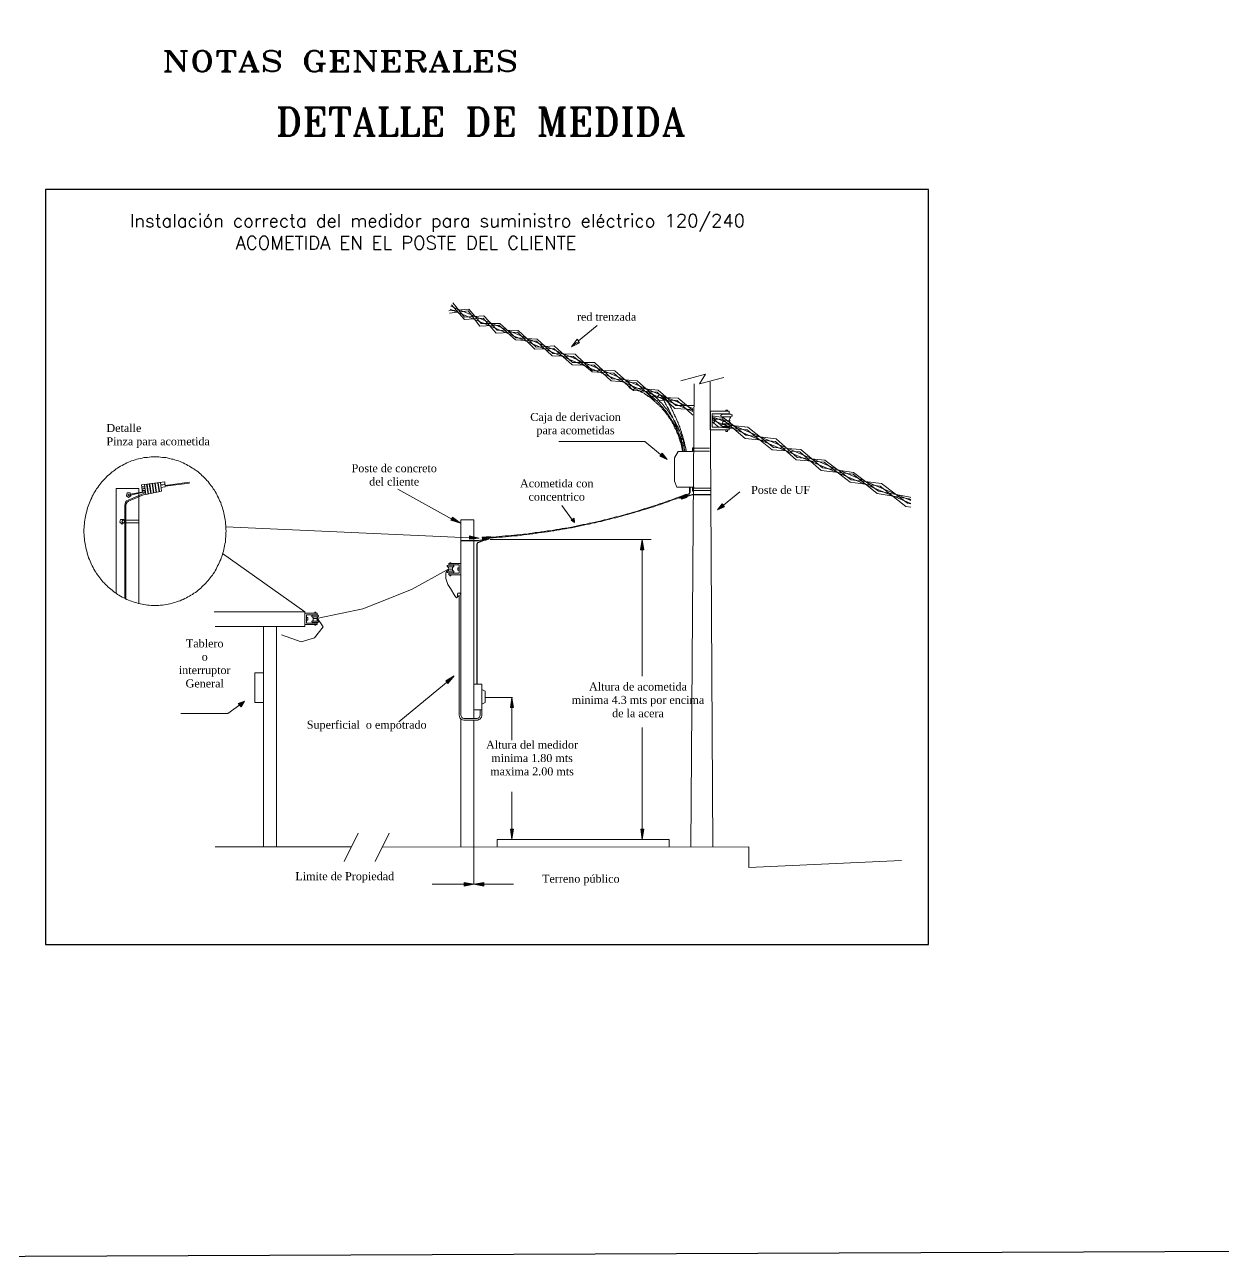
# Model space of a CAD drawing. Extents: x 604418 to 606014, y 1310869 to 1312555.
# Drawn here: x 605475.5 to 605565.5, y 1310911 to 1311003.9 of the extents above; entities that cross this region are included whole.
import ezdxf

# ---------------------------------------------------------------- set-up
doc = ezdxf.new("R2010")
doc.units = 0
doc.header["$MEASUREMENT"] = 0
doc.layers.get('0').update_dxf_attribs({"color": 10})
doc.styles.add('5mm', font='simplex', dxfattribs={"height": 5})
doc.styles.add('TTT', font='romant.shx', dxfattribs={"height": 0.3})

msp = doc.modelspace()

# ---------------------------------------------------------------- hatches: boundary and pattern name
at = {"lineweight": 13}
for points in [[(605523.734, 1310971.191), (605523.196, 1310971.439), (605523.361, 1310971.667)], [(605527.524, 1310967.421), (605528.042, 1310967.649), (605527.876, 1310967.877)], [(605507.62, 1310966.862), (605507.496, 1310966.634), (605508.221, 1310966.406)], [(605516.526, 1310966.634), (605516.754, 1310966.779), (605516.796, 1310966.469)], [(605508.904, 1310965.454), (605508.883, 1310965.205), (605509.629, 1310965.288)], [(605521.746, 1310964.418), (605521.994, 1310964.418), (605521.87, 1310965.184)], [(605507.123, 1310954.559), (605507.268, 1310954.373), (605507.744, 1310954.953)], [(605491.506, 1310952.861), (605491.734, 1310952.612), (605491.982, 1310953.047)], [(605511.97, 1310952.571), (605512.197, 1310952.571), (605512.073, 1310953.316)], [(605511.97, 1310943.416), (605512.197, 1310943.416), (605512.073, 1310942.67)], [(605521.766, 1310943.416), (605521.994, 1310943.416), (605521.87, 1310942.65)], [(605508.49, 1310939.419), (605508.49, 1310939.149), (605509.236, 1310939.294)], [(605509.961, 1310939.419), (605509.961, 1310939.149), (605509.215, 1310939.294)]]:
    msp.add_hatch(color=7, dxfattribs=at).paths.add_polyline_path(points)

# ---------------------------------------------------------------- linework, layer by layer
at = {"ltscale": 0.25}
msp.add_lwpolyline([(606013.759, 1310913.533), (605408.211, 1310911.04), (605408.211, 1311284.99), (606013.759, 1311287.483)], close=True, dxfattribs=at)
at = {"color": 7}
msp.add_lwpolyline([(605477.049, 1310934.758), (605543.39, 1310934.758), (605543.39, 1310991.491), (605477.049, 1310991.491)], close=True, dxfattribs=at)
at = {"color": 7, "lineweight": 13}
for points in [[(605508.842, 1310982.5), (605507.351, 1310982.375)], [(605525.681, 1310974.795), (605507.454, 1310982.5)], [(605525.681, 1310975.023), (605507.496, 1310982.707)], [(605508.511, 1310981.713), (605507.537, 1310982.81)], [(605508.531, 1310981.899), (605507.641, 1310982.976)], [(605509.774, 1310981.423), (605508.842, 1310982.5)], [(605508.801, 1310982.355), (605507.392, 1310982.189)], [(605509.919, 1310981.816), (605508.511, 1310981.713)], [(605509.981, 1310981.982), (605508.531, 1310981.899)], [(605509.671, 1310981.216), (605508.801, 1310982.355)], [(605510.893, 1310980.698), (605509.919, 1310981.816)], [(605510.975, 1310980.905), (605509.981, 1310981.982)], [(605511.1, 1310981.298), (605509.671, 1310981.216)], [(605511.162, 1310981.423), (605509.774, 1310981.423)], [(605512.508, 1310980.76), (605510.893, 1310980.698)], [(605512.55, 1310980.884), (605510.975, 1310980.905)], [(605512.342, 1310980.18), (605511.1, 1310981.298)], [(605512.384, 1310980.325), (605511.162, 1310981.423)], [(605513.813, 1310979.496), (605512.508, 1310980.76)], [(605513.896, 1310979.641), (605512.55, 1310980.884)], [(605518.494, 1310981.257), (605517.085, 1310980.118)], [(605513.917, 1310980.097), (605512.342, 1310980.18)], [(605513.979, 1310980.242), (605512.384, 1310980.325)], [(605515.263, 1310979.724), (605513.896, 1310979.641)], [(605515.097, 1310978.979), (605513.917, 1310980.097)], [(605515.159, 1310979.165), (605513.979, 1310980.242)], [(605516.63, 1310978.482), (605515.263, 1310979.724)], [(605516.547, 1310979.662), (605517.148, 1310979.973), (605516.982, 1310980.242), (605516.547, 1310979.662)], [(605516.899, 1310979.952), (605516.547, 1310979.662), (605517.148, 1310979.973), (605516.899, 1310979.952)], [(605515.242, 1310979.538), (605513.813, 1310979.496)], [(605516.713, 1310978.937), (605515.097, 1310978.979)], [(605516.837, 1310979.103), (605515.159, 1310979.165)], [(605516.609, 1310978.316), (605515.242, 1310979.538)], [(605518.1, 1310977.777), (605516.713, 1310978.937)], [(605518.121, 1310977.881), (605516.837, 1310979.103)], [(605518.266, 1310978.274), (605516.609, 1310978.316)], [(605518.287, 1310978.482), (605516.63, 1310978.482)], [(605519.819, 1310977.86), (605518.121, 1310977.881)], [(605519.55, 1310977.115), (605518.266, 1310978.274)], [(605519.612, 1310977.26), (605518.287, 1310978.482)], [(605521.269, 1310976.576), (605519.819, 1310977.86)], [(605519.737, 1310977.674), (605518.1, 1310977.777)], [(605521.414, 1310976.949), (605519.55, 1310977.115)], [(605521.497, 1310977.115), (605519.612, 1310977.26)], [(605521.207, 1310976.39), (605519.737, 1310977.674)], [(605522.802, 1310975.665), (605521.414, 1310976.949)], [(605522.864, 1310975.872), (605521.497, 1310977.115)], [(605524.77, 1310977.094), (605526.634, 1310977.612)], [(605526.634, 1310977.612), (605526.178, 1310976.887)], [(605526.178, 1310976.887), (605528.001, 1310977.363)], [(605526.965, 1310977.032), (605527.172, 1310942.09)], [(605521.083, 1310976.721), (605521.021, 1310976.721), (605520.938, 1310976.721), (605520.938, 1310976.68), (605520.917, 1310976.68), (605520.896, 1310976.659), (605520.896, 1310976.617)], [(605520.896, 1310976.617), (605521.207, 1310976.39)], [(605521.083, 1310976.721), (605521.373, 1310976.472)], [(605521.373, 1310976.472), (605521.352, 1310976.493), (605521.29, 1310976.493), (605521.269, 1310976.472), (605521.228, 1310976.472), (605521.228, 1310976.452), (605521.207, 1310976.452), (605521.207, 1310976.39)], [(605522.988, 1310976.265), (605521.207, 1310976.39)], [(605523.071, 1310976.41), (605521.269, 1310976.576)], [(605522.388, 1310975.934), (605522.326, 1310975.934), (605522.263, 1310975.996), (605522.201, 1310976.017), (605522.181, 1310976.058), (605522.16, 1310976.079), (605522.119, 1310976.079), (605522.056, 1310976.12), (605522.015, 1310976.182), (605521.953, 1310976.203), (605521.932, 1310976.203), (605521.87, 1310976.224), (605521.808, 1310976.286), (605521.746, 1310976.286), (605521.725, 1310976.327), (605521.684, 1310976.348), (605521.642, 1310976.348), (605521.601, 1310976.39), (605521.559, 1310976.41), (605521.518, 1310976.41), (605521.497, 1310976.452), (605521.435, 1310976.472), (605521.414, 1310976.472), (605521.352, 1310976.493)], [(605522.553, 1310976.203), (605522.491, 1310976.203), (605522.491, 1310976.224), (605522.471, 1310976.224), (605522.471, 1310976.203), (605522.408, 1310976.203), (605522.388, 1310976.182), (605522.346, 1310976.182), (605522.346, 1310976.141)], [(605522.346, 1310976.141), (605522.636, 1310975.872)], [(605522.553, 1310976.203), (605522.843, 1310975.934)], [(605525.184, 1310971.792), (605525.142, 1310971.916), (605525.142, 1310972.019), (605525.122, 1310972.081), (605525.08, 1310972.164), (605525.06, 1310972.247), (605525.018, 1310972.351), (605524.997, 1310972.434), (605524.977, 1310972.516), (605524.977, 1310972.62), (605524.935, 1310972.703), (605524.873, 1310972.765), (605524.853, 1310972.869), (605524.832, 1310972.951), (605524.811, 1310973.014), (605524.77, 1310973.096), (605524.749, 1310973.159), (605524.728, 1310973.241), (605524.687, 1310973.304), (605524.666, 1310973.386), (605524.625, 1310973.448), (605524.583, 1310973.531), (605524.563, 1310973.593), (605524.521, 1310973.676), (605524.48, 1310973.738), (605524.438, 1310973.821), (605524.418, 1310973.883), (605524.376, 1310973.966), (605524.335, 1310974.028), (605524.314, 1310974.091), (605524.252, 1310974.153), (605524.231, 1310974.236), (605524.169, 1310974.318), (605524.107, 1310974.401), (605524.086, 1310974.463), (605524.024, 1310974.546), (605523.962, 1310974.608), (605523.92, 1310974.671), (605523.879, 1310974.753), (605523.838, 1310974.815), (605523.775, 1310974.878), (605523.734, 1310974.94), (605523.693, 1310975.002), (605523.63, 1310975.043), (605523.589, 1310975.105), (605523.527, 1310975.168), (605523.486, 1310975.23), (605523.444, 1310975.292), (605523.403, 1310975.333), (605523.361, 1310975.395), (605523.299, 1310975.458), (605523.258, 1310975.499), (605523.175, 1310975.561), (605523.133, 1310975.623), (605523.092, 1310975.685), (605523.03, 1310975.748), (605522.968, 1310975.81), (605522.926, 1310975.851), (605522.864, 1310975.913), (605522.802, 1310975.975), (605522.761, 1310976.017)], [(605524.314, 1310975.023), (605522.988, 1310976.265)], [(605523.237, 1310976.058), (605523.154, 1310976.058), (605523.092, 1310975.996), (605523.071, 1310975.996), (605523.071, 1310975.955), (605523.051, 1310975.934)], [(605524.397, 1310975.25), (605523.071, 1310976.41)], [(605523.237, 1310976.058), (605523.589, 1310975.872)], [(605525.536, 1310942.09), (605525.785, 1310976.887)], [(605524.915, 1310971.792), (605524.873, 1310971.895), (605524.873, 1310971.999), (605524.853, 1310972.061), (605524.853, 1310972.123), (605524.832, 1310972.185), (605524.811, 1310972.247), (605524.79, 1310972.309), (605524.79, 1310972.371), (605524.77, 1310972.413), (605524.749, 1310972.475), (605524.728, 1310972.537), (605524.708, 1310972.62), (605524.687, 1310972.703), (605524.645, 1310972.765), (605524.645, 1310972.827), (605524.625, 1310972.889), (605524.604, 1310972.951), (605524.604, 1310973.014), (605524.563, 1310973.034), (605524.542, 1310973.096), (605524.542, 1310973.138), (605524.5, 1310973.159), (605524.5, 1310973.221), (605524.48, 1310973.241), (605524.459, 1310973.304), (605524.459, 1310973.345), (605524.438, 1310973.407), (605524.397, 1310973.428), (605524.397, 1310973.448), (605524.376, 1310973.511), (605524.335, 1310973.552), (605524.335, 1310973.593), (605524.314, 1310973.635), (605524.273, 1310973.676), (605524.273, 1310973.718), (605524.252, 1310973.759), (605524.231, 1310973.801), (605524.19, 1310973.863), (605524.19, 1310973.883), (605524.169, 1310973.904), (605524.128, 1310973.966), (605524.086, 1310974.028), (605524.086, 1310974.091), (605524.065, 1310974.132), (605524.003, 1310974.173), (605523.983, 1310974.215), (605523.962, 1310974.256), (605523.9, 1310974.318), (605523.879, 1310974.36), (605523.879, 1310974.401), (605523.817, 1310974.463), (605523.796, 1310974.526), (605523.755, 1310974.546), (605523.693, 1310974.629), (605523.61, 1310974.733), (605523.548, 1310974.815), (605523.465, 1310974.898), (605523.423, 1310974.96), (605523.382, 1310975.002), (605523.361, 1310975.023), (605523.341, 1310975.085), (605523.299, 1310975.105), (605523.278, 1310975.147), (605523.237, 1310975.188), (605523.175, 1310975.209), (605523.154, 1310975.25), (605523.133, 1310975.271), (605523.092, 1310975.313), (605523.051, 1310975.354), (605522.988, 1310975.395), (605522.947, 1310975.437), (605522.885, 1310975.499), (605522.843, 1310975.54), (605522.781, 1310975.582), (605522.761, 1310975.603), (605522.719, 1310975.644), (605522.678, 1310975.685), (605522.636, 1310975.706), (605522.595, 1310975.748), (605522.553, 1310975.789), (605522.533, 1310975.81), (605522.512, 1310975.83), (605522.471, 1310975.851), (605522.429, 1310975.872), (605522.388, 1310975.934)], [(605522.843, 1310975.934), (605522.781, 1310975.934), (605522.781, 1310975.955), (605522.698, 1310975.955), (605522.698, 1310975.934), (605522.678, 1310975.934), (605522.636, 1310975.913), (605522.636, 1310975.872)], [(605522.719, 1310975.83), (605522.698, 1310975.872), (605522.636, 1310975.913)], [(605525.08, 1310971.792), (605525.08, 1310971.833), (605525.06, 1310971.895), (605525.06, 1310971.957), (605525.018, 1310971.978), (605525.018, 1310972.061), (605524.997, 1310972.144), (605524.977, 1310972.247), (605524.935, 1310972.309), (605524.915, 1310972.351), (605524.915, 1310972.413), (605524.873, 1310972.475), (605524.873, 1310972.496), (605524.853, 1310972.558), (605524.832, 1310972.62), (605524.832, 1310972.641), (605524.811, 1310972.703), (605524.811, 1310972.765), (605524.77, 1310972.786), (605524.749, 1310972.869), (605524.749, 1310972.889), (605524.708, 1310972.951), (605524.687, 1310973.014), (605524.645, 1310973.034), (605524.645, 1310973.096), (605524.604, 1310973.179), (605524.583, 1310973.241), (605524.542, 1310973.324), (605524.5, 1310973.407), (605524.48, 1310973.428), (605524.48, 1310973.49), (605524.459, 1310973.511), (605524.438, 1310973.593), (605524.397, 1310973.614), (605524.376, 1310973.676), (605524.335, 1310973.738), (605524.314, 1310973.759), (605524.314, 1310973.801), (605524.293, 1310973.821), (605524.273, 1310973.863), (605524.252, 1310973.904), (605524.231, 1310973.946), (605524.19, 1310974.008), (605524.148, 1310974.07), (605524.107, 1310974.132), (605524.065, 1310974.194), (605524.024, 1310974.256), (605523.983, 1310974.339), (605523.941, 1310974.401), (605523.9, 1310974.463), (605523.858, 1310974.526), (605523.817, 1310974.567), (605523.775, 1310974.629), (605523.734, 1310974.691), (605523.713, 1310974.753), (605523.651, 1310974.815), (605523.61, 1310974.878), (605523.527, 1310974.94), (605523.506, 1310975.002), (605523.465, 1310975.023), (605523.444, 1310975.085), (605523.423, 1310975.105), (605523.361, 1310975.147), (605523.32, 1310975.209), (605523.258, 1310975.271), (605523.216, 1310975.333), (605523.154, 1310975.395), (605523.133, 1310975.416), (605523.092, 1310975.478), (605523.071, 1310975.499), (605523.009, 1310975.54), (605522.988, 1310975.561), (605522.968, 1310975.623), (605522.906, 1310975.665), (605522.864, 1310975.685), (605522.843, 1310975.727), (605522.802, 1310975.748), (605522.761, 1310975.81), (605522.719, 1310975.83)], [(605524.5, 1310975.623), (605522.802, 1310975.665)], [(605524.563, 1310975.81), (605522.864, 1310975.872)], [(605523.051, 1310975.934), (605523.382, 1310975.748)], [(605524.107, 1310974.484), (605524.024, 1310974.629), (605523.941, 1310974.795), (605523.879, 1310974.94), (605523.796, 1310975.085), (605523.755, 1310975.147), (605523.713, 1310975.209), (605523.693, 1310975.25), (605523.672, 1310975.292), (605523.63, 1310975.375), (605523.589, 1310975.458), (605523.548, 1310975.54), (605523.506, 1310975.623), (605523.486, 1310975.665), (605523.444, 1310975.706), (605523.403, 1310975.768), (605523.361, 1310975.81)], [(605523.444, 1310975.83), (605523.423, 1310975.81), (605523.423, 1310975.748)], [(605523.589, 1310975.872), (605523.465, 1310975.872), (605523.444, 1310975.83)], [(605525.184, 1310971.792), (605525.184, 1310971.854), (605525.163, 1310971.937), (605525.142, 1310971.999), (605525.142, 1310972.061), (605525.122, 1310972.123), (605525.101, 1310972.206), (605525.08, 1310972.268), (605525.08, 1310972.33), (605525.06, 1310972.413), (605525.039, 1310972.475), (605525.018, 1310972.537), (605524.997, 1310972.599), (605524.997, 1310972.661), (605524.977, 1310972.744), (605524.956, 1310972.806), (605524.935, 1310972.869), (605524.915, 1310972.931), (605524.894, 1310972.993), (605524.873, 1310973.076), (605524.853, 1310973.138), (605524.832, 1310973.2), (605524.811, 1310973.262), (605524.79, 1310973.324), (605524.77, 1310973.386), (605524.749, 1310973.448), (605524.728, 1310973.531), (605524.708, 1310973.593), (605524.687, 1310973.656), (605524.645, 1310973.718), (605524.625, 1310973.78), (605524.604, 1310973.842), (605524.583, 1310973.904), (605524.563, 1310973.966), (605524.521, 1310974.028), (605524.5, 1310974.091), (605524.48, 1310974.153), (605524.459, 1310974.215), (605524.418, 1310974.277), (605524.397, 1310974.339), (605524.376, 1310974.401), (605524.335, 1310974.463), (605524.314, 1310974.526), (605524.273, 1310974.588), (605524.252, 1310974.65), (605524.231, 1310974.712), (605524.19, 1310974.774), (605524.169, 1310974.836), (605524.128, 1310974.898), (605524.107, 1310974.96), (605524.065, 1310975.023), (605524.045, 1310975.085), (605524.003, 1310975.147), (605523.983, 1310975.209), (605523.941, 1310975.271), (605523.9, 1310975.333), (605523.879, 1310975.395), (605523.838, 1310975.458), (605523.796, 1310975.52), (605523.775, 1310975.582), (605523.734, 1310975.623), (605523.693, 1310975.685), (605523.672, 1310975.748), (605523.63, 1310975.81), (605523.589, 1310975.872)], [(605525.722, 1310975.25), (605524.397, 1310975.25)], [(605525.681, 1310974.526), (605524.5, 1310975.623)], [(605525.681, 1310974.878), (605524.563, 1310975.81)], [(605524.956, 1310971.792), (605524.956, 1310971.874), (605524.935, 1310971.957), (605524.915, 1310972.04), (605524.894, 1310972.144), (605524.873, 1310972.226), (605524.853, 1310972.309), (605524.832, 1310972.392), (605524.811, 1310972.475), (605524.79, 1310972.558), (605524.77, 1310972.641), (605524.728, 1310972.744), (605524.708, 1310972.827), (605524.687, 1310972.91), (605524.666, 1310972.993), (605524.645, 1310973.076), (605524.604, 1310973.159), (605524.583, 1310973.241), (605524.563, 1310973.324), (605524.521, 1310973.407), (605524.5, 1310973.49), (605524.48, 1310973.573), (605524.438, 1310973.656), (605524.418, 1310973.738), (605524.376, 1310973.821), (605524.355, 1310973.904), (605524.314, 1310973.987), (605524.273, 1310974.07), (605524.252, 1310974.153), (605524.21, 1310974.236), (605524.169, 1310974.318), (605524.148, 1310974.401), (605524.107, 1310974.484)], [(605525.681, 1310974.94), (605524.314, 1310975.023)], [(605528.415, 1310974.836), (605526.965, 1310974.836)], [(605526.965, 1310974.836), (605526.965, 1310973.428)], [(605526.965, 1310974.753), (605526.965, 1310974.07)], [(605527.131, 1310974.629), (605527.131, 1310973.635)], [(605528.415, 1310974.629), (605527.131, 1310974.629)], [(605527.959, 1310974.36), (605527.131, 1310974.484)], [(605542.064, 1310968.125), (605527.131, 1310974.422)], [(605527.669, 1310973.863), (605527.131, 1310974.36)], [(605527.131, 1310974.008), (605527.297, 1310974.008), (605527.297, 1310974.277), (605527.131, 1310974.277)], [(605527.897, 1310974.215), (605527.131, 1310974.236)], [(605542.064, 1310967.898), (605527.131, 1310974.173)], [(605527.897, 1310974.401), (605527.856, 1310974.422), (605527.814, 1310974.463), (605527.794, 1310974.463), (605527.752, 1310974.484), (605527.794, 1310974.526), (605527.794, 1310974.546), (605527.856, 1310974.567), (605527.876, 1310974.608), (605527.939, 1310974.608)], [(605527.876, 1310974.401), (605527.939, 1310974.277), (605527.959, 1310974.153), (605527.939, 1310974.008), (605527.876, 1310973.883)], [(605527.876, 1310974.401), (605528.519, 1310974.401)], [(605529.596, 1310972.786), (605527.897, 1310974.215)], [(605528.456, 1310974.608), (605527.939, 1310974.608)], [(605529.658, 1310973.014), (605527.959, 1310974.36)], [(605528.477, 1310974.132), (605528.001, 1310974.091)], [(605528.291, 1310974.836), (605528.291, 1310974.898), (605528.146, 1310974.898), (605528.146, 1310974.836)], [(605528.146, 1310974.629), (605528.146, 1310974.608)], [(605528.291, 1310974.608), (605528.291, 1310974.629)], [(605528.415, 1310974.629), (605528.415, 1310974.836)], [(605528.519, 1310973.883), (605528.456, 1310974.008), (605528.415, 1310974.153), (605528.456, 1310974.277), (605528.519, 1310974.401)], [(605528.456, 1310974.608), (605528.519, 1310974.608), (605528.539, 1310974.567), (605528.601, 1310974.546), (605528.622, 1310974.526), (605528.622, 1310974.484), (605528.601, 1310974.463), (605528.539, 1310974.422), (605528.477, 1310974.401)], [(605526.965, 1310973.428), (605528.415, 1310973.428)], [(605527.628, 1310973.614), (605527.131, 1310974.028)], [(605527.131, 1310973.635), (605528.415, 1310973.635)], [(605529.761, 1310973.428), (605527.628, 1310973.614)], [(605529.803, 1310973.614), (605527.669, 1310973.863)], [(605527.897, 1310973.883), (605527.856, 1310973.883), (605527.752, 1310973.801), (605527.794, 1310973.759), (605527.856, 1310973.718), (605527.876, 1310973.697), (605527.939, 1310973.676)], [(605527.876, 1310973.883), (605528.519, 1310973.883)], [(605528.456, 1310973.676), (605527.939, 1310973.676)], [(605528.146, 1310973.676), (605528.146, 1310973.635)], [(605528.146, 1310973.428), (605528.146, 1310973.304), (605528.291, 1310973.304), (605528.291, 1310973.428)], [(605528.291, 1310973.635), (605528.291, 1310973.676)], [(605528.415, 1310973.428), (605528.415, 1310973.635)], [(605528.456, 1310973.676), (605528.519, 1310973.697), (605528.539, 1310973.718), (605528.601, 1310973.759), (605528.622, 1310973.759), (605528.622, 1310973.801), (605528.601, 1310973.821)], [(605528.601, 1310973.821), (605528.601, 1310973.863), (605528.539, 1310973.883), (605528.477, 1310973.883)], [(605528.767, 1310973.635), (605528.788, 1310973.635)], [(605529.575, 1310973.635), (605529.596, 1310973.635)], [(605531.646, 1310971.916), (605529.761, 1310973.428)], [(605531.729, 1310972.102), (605529.803, 1310973.614)], [(605515.615, 1310972.558), (605522.056, 1310972.558)], [(605522.056, 1310972.558), (605523.258, 1310971.564)], [(605531.874, 1310972.558), (605529.596, 1310972.786)], [(605531.936, 1310972.744), (605529.658, 1310973.014)], [(605533.448, 1310971.17), (605531.874, 1310972.558)], [(605533.51, 1310971.357), (605531.936, 1310972.744)], [(605490.615, 1310965.806), (605490.595, 1310965.951), (605490.595, 1310966.096), (605490.595, 1310966.241), (605490.574, 1310966.365), (605490.553, 1310966.51), (605490.533, 1310966.655), (605490.512, 1310966.779), (605490.491, 1310966.924), (605490.47, 1310967.048), (605490.429, 1310967.173), (605490.408, 1310967.318), (605490.367, 1310967.442), (605490.325, 1310967.566), (605490.284, 1310967.691), (605490.243, 1310967.815), (605490.201, 1310967.96), (605490.139, 1310968.063), (605490.098, 1310968.188), (605490.035, 1310968.312), (605489.973, 1310968.436), (605489.911, 1310968.56), (605489.849, 1310968.664), (605489.787, 1310968.788), (605489.725, 1310968.892), (605489.642, 1310968.995), (605489.58, 1310969.12), (605489.497, 1310969.223), (605489.414, 1310969.327), (605489.331, 1310969.43), (605489.248, 1310969.534), (605489.166, 1310969.617), (605489.083, 1310969.72), (605488.979, 1310969.824), (605488.896, 1310969.907), (605488.793, 1310969.99), (605488.71, 1310970.093), (605488.606, 1310970.176), (605488.503, 1310970.259), (605488.399, 1310970.342), (605488.296, 1310970.404), (605488.192, 1310970.487), (605488.089, 1310970.549), (605487.964, 1310970.632), (605487.861, 1310970.694), (605487.736, 1310970.756), (605487.633, 1310970.818), (605487.509, 1310970.88), (605487.384, 1310970.942), (605487.26, 1310970.984), (605487.157, 1310971.046), (605487.032, 1310971.087), (605486.887, 1310971.129), (605486.763, 1310971.17), (605486.639, 1310971.212), (605486.514, 1310971.232), (605486.369, 1310971.274), (605486.245, 1310971.294), (605486.1, 1310971.336), (605485.976, 1310971.357), (605485.831, 1310971.357), (605485.686, 1310971.377), (605485.562, 1310971.398), (605485.417, 1310971.398), (605485.272, 1310971.398), (605485.127, 1310971.398), (605484.982, 1310971.398), (605484.837, 1310971.377), (605484.712, 1310971.357), (605484.568, 1310971.357), (605484.423, 1310971.336), (605484.298, 1310971.294), (605484.174, 1310971.274), (605484.029, 1310971.253), (605483.905, 1310971.212), (605483.78, 1310971.17), (605483.635, 1310971.129), (605483.511, 1310971.087), (605483.387, 1310971.046), (605483.263, 1310970.984), (605483.138, 1310970.942), (605483.035, 1310970.88), (605482.911, 1310970.818), (605482.786, 1310970.756), (605482.683, 1310970.694), (605482.558, 1310970.632), (605482.455, 1310970.549), (605482.351, 1310970.487), (605482.248, 1310970.404), (605482.144, 1310970.321), (605482.041, 1310970.259), (605481.937, 1310970.176), (605481.834, 1310970.072), (605481.73, 1310969.99), (605481.647, 1310969.907), (605481.544, 1310969.803), (605481.461, 1310969.72), (605481.378, 1310969.617), (605481.274, 1310969.513), (605481.191, 1310969.43), (605481.109, 1310969.327), (605481.046, 1310969.223), (605480.964, 1310969.099), (605480.881, 1310968.995), (605480.819, 1310968.892), (605480.756, 1310968.768), (605480.674, 1310968.664), (605480.611, 1310968.54), (605480.549, 1310968.436), (605480.508, 1310968.312), (605480.446, 1310968.188), (605480.384, 1310968.063), (605480.342, 1310967.939), (605480.301, 1310967.815), (605480.239, 1310967.691), (605480.197, 1310967.566), (605480.156, 1310967.442), (605480.135, 1310967.318), (605480.094, 1310967.173), (605480.073, 1310967.048), (605480.032, 1310966.903), (605480.011, 1310966.779), (605479.99, 1310966.634), (605479.969, 1310966.51), (605479.969, 1310966.365), (605479.949, 1310966.241), (605479.949, 1310966.096), (605479.928, 1310965.951), (605479.928, 1310965.806), (605479.928, 1310965.681), (605479.949, 1310965.536), (605479.949, 1310965.391), (605479.969, 1310965.267), (605479.969, 1310965.122), (605479.99, 1310964.998), (605480.011, 1310964.853), (605480.032, 1310964.729), (605480.073, 1310964.584), (605480.094, 1310964.459), (605480.135, 1310964.314), (605480.156, 1310964.19), (605480.197, 1310964.066), (605480.239, 1310963.942), (605480.28, 1310963.817), (605480.342, 1310963.693), (605480.384, 1310963.569), (605480.446, 1310963.445), (605480.487, 1310963.32), (605480.549, 1310963.196), (605480.611, 1310963.092), (605480.674, 1310962.968), (605480.736, 1310962.844), (605480.819, 1310962.74), (605480.881, 1310962.637), (605480.964, 1310962.513), (605481.046, 1310962.409), (605481.109, 1310962.305), (605481.191, 1310962.202), (605481.274, 1310962.098), (605481.357, 1310962.015), (605481.461, 1310961.912), (605481.544, 1310961.808), (605481.647, 1310961.725), (605481.73, 1310961.622), (605481.834, 1310961.539), (605481.937, 1310961.456), (605482.041, 1310961.373), (605482.144, 1310961.291), (605482.248, 1310961.208), (605482.351, 1310961.146), (605482.455, 1310961.063), (605482.558, 1310961.001), (605482.683, 1310960.938), (605482.786, 1310960.856), (605482.911, 1310960.814), (605483.035, 1310960.752), (605483.159, 1310960.69), (605483.263, 1310960.628), (605483.387, 1310960.586), (605483.511, 1310960.545), (605483.635, 1310960.503), (605483.78, 1310960.462), (605483.905, 1310960.421), (605484.029, 1310960.379), (605484.174, 1310960.358), (605484.298, 1310960.317), (605484.423, 1310960.296), (605484.568, 1310960.276), (605484.712, 1310960.255), (605484.837, 1310960.255), (605484.982, 1310960.234), (605485.127, 1310960.234), (605485.272, 1310960.234), (605485.417, 1310960.234), (605485.562, 1310960.234), (605485.686, 1310960.255), (605485.831, 1310960.255), (605485.976, 1310960.276), (605486.1, 1310960.296), (605486.245, 1310960.317), (605486.369, 1310960.358), (605486.514, 1310960.379), (605486.639, 1310960.421), (605486.763, 1310960.462), (605486.887, 1310960.503), (605487.032, 1310960.545), (605487.157, 1310960.586), (605487.281, 1310960.648), (605487.384, 1310960.69), (605487.509, 1310960.752), (605487.633, 1310960.814), (605487.736, 1310960.876), (605487.861, 1310960.938), (605487.964, 1310961.001), (605488.089, 1310961.063), (605488.192, 1310961.146), (605488.296, 1310961.208), (605488.399, 1310961.291), (605488.503, 1310961.373), (605488.606, 1310961.456), (605488.71, 1310961.539), (605488.793, 1310961.622), (605488.896, 1310961.725), (605488.979, 1310961.808), (605489.083, 1310961.912), (605489.166, 1310961.995), (605489.248, 1310962.098), (605489.331, 1310962.202), (605489.414, 1310962.305), (605489.497, 1310962.409), (605489.58, 1310962.513), (605489.642, 1310962.616), (605489.725, 1310962.74), (605489.787, 1310962.844), (605489.849, 1310962.968), (605489.911, 1310963.072), (605489.973, 1310963.196), (605490.035, 1310963.32), (605490.098, 1310963.445), (605490.139, 1310963.548), (605490.201, 1310963.672), (605490.243, 1310963.797), (605490.284, 1310963.921), (605490.325, 1310964.066), (605490.367, 1310964.19), (605490.408, 1310964.314), (605490.429, 1310964.439), (605490.47, 1310964.584), (605490.491, 1310964.708), (605490.512, 1310964.853), (605490.553, 1310964.977), (605490.553, 1310965.122), (605490.574, 1310965.267), (605490.595, 1310965.391), (605490.595, 1310965.536), (605490.595, 1310965.681), (605490.615, 1310965.806)], [(605523.734, 1310971.191), (605523.196, 1310971.439), (605523.361, 1310971.667), (605523.734, 1310971.191)], [(605524.583, 1310971.792), (605524.293, 1310971.315)], [(605525.64, 1310971.792), (605524.583, 1310971.792)], [(605525.764, 1310972.081), (605525.64, 1310972.081)], [(605525.64, 1310972.081), (605525.64, 1310971.792)], [(605525.702, 1310971.833), (605525.702, 1310972.04)], [(605525.702, 1310972.04), (605526.924, 1310972.04)], [(605526.924, 1310971.833), (605525.702, 1310971.833)], [(605525.722, 1310971.833), (605525.722, 1310972.04)], [(605525.764, 1310972.019), (605525.764, 1310972.081)], [(605533.717, 1310971.771), (605531.646, 1310971.916)], [(605533.8, 1310971.957), (605531.729, 1310972.102)], [(605535.581, 1310971.149), (605533.51, 1310971.357)], [(605535.312, 1310970.362), (605533.717, 1310971.771)], [(605535.416, 1310970.57), (605533.8, 1310971.957)], [(605524.293, 1310971.315), (605524.293, 1310969.575)], [(605535.54, 1310970.984), (605533.448, 1310971.17)], [(605537.756, 1310970.217), (605535.416, 1310970.57)], [(605537.487, 1310969.492), (605535.54, 1310970.984)], [(605537.57, 1310969.658), (605535.581, 1310971.149)], [(605484.257, 1310969.285), (605485.997, 1310969.513)], [(605485.686, 1310969.472), (605485.748, 1310968.809)], [(605485.997, 1310969.513), (605486.038, 1310969.14)], [(605486.017, 1310969.244), (605487.861, 1310969.492)], [(605524.293, 1310969.575), (605524.48, 1310969.12)], [(605537.715, 1310970.093), (605535.312, 1310970.362)], [(605539.744, 1310969.203), (605537.487, 1310969.492)], [(605539.848, 1310969.389), (605537.57, 1310969.658)], [(605539.537, 1310968.643), (605537.715, 1310970.093)], [(605539.62, 1310968.83), (605537.756, 1310970.217)], [(605482.351, 1310969.016), (605484.05, 1310969.016)], [(605482.351, 1310969.016), (605482.351, 1310961.104)], [(605483.18, 1310968.685), (605483.118, 1310968.478), (605483.283, 1310968.353), (605483.449, 1310968.478), (605483.387, 1310968.685), (605483.18, 1310968.685)], [(605483.242, 1310968.56), (605484.568, 1310968.788)], [(605483.242, 1310968.478), (605484.568, 1310968.788)], [(605484.568, 1310968.726), (605483.242, 1310968.146)], [(605483.242, 1310968.56), (605483.242, 1310968.478)], [(605484.588, 1310968.623), (605483.263, 1310968.063)], [(605484.05, 1310969.016), (605484.05, 1310960.379)], [(605484.257, 1310969.285), (605484.319, 1310968.726)], [(605484.278, 1310969.14), (605484.505, 1310969.161)], [(605484.278, 1310969.12), (605484.505, 1310969.14)], [(605484.298, 1310968.995), (605484.526, 1310969.037)], [(605484.298, 1310968.975), (605484.526, 1310969.016)], [(605484.319, 1310968.871), (605484.547, 1310968.892)], [(605484.319, 1310968.85), (605484.547, 1310968.871)], [(605484.319, 1310968.726), (605484.568, 1310968.768)], [(605484.485, 1310969.306), (605484.588, 1310968.56)], [(605484.588, 1310968.56), (605485.748, 1310968.809)], [(605484.754, 1310968.602), (605484.63, 1310969.327)], [(605484.775, 1310968.602), (605484.671, 1310969.327)], [(605484.961, 1310968.643), (605484.837, 1310969.348)], [(605484.982, 1310968.643), (605484.878, 1310969.348)], [(605485.147, 1310968.685), (605485.044, 1310969.389)], [(605485.189, 1310968.685), (605485.085, 1310969.389)], [(605485.355, 1310968.726), (605485.251, 1310969.41)], [(605485.375, 1310968.726), (605485.272, 1310969.41)], [(605485.582, 1310968.768), (605485.479, 1310969.43)], [(605485.603, 1310968.788), (605485.5, 1310969.43)], [(605486.017, 1310969.327), (605485.686, 1310969.285)], [(605486.017, 1310969.306), (605485.707, 1310969.265)], [(605486.038, 1310969.14), (605485.707, 1310969.099)], [(605486.038, 1310969.203), (605487.861, 1310969.43)], [(605503.498, 1310968.975), (605507.848, 1310966.572)], [(605524.48, 1310969.12), (605525.764, 1310969.12)], [(605525.205, 1310968.602), (605524.666, 1310968.395)], [(605525.142, 1310968.312), (605525.08, 1310968.56)], [(605525.163, 1310968.312), (605525.101, 1310968.56)], [(605525.142, 1310968.56), (605525.225, 1310968.333)], [(605525.225, 1310968.56), (605525.142, 1310968.519)], [(605525.225, 1310968.56), (605525.142, 1310968.519)], [(605525.619, 1310968.56), (605525.184, 1310968.415)], [(605525.205, 1310968.602), (605525.267, 1310968.415)], [(605525.225, 1310968.56), (605525.308, 1310968.581), (605525.391, 1310968.643), (605525.432, 1310968.726)], [(605525.225, 1310968.498), (605525.308, 1310968.519), (605525.391, 1310968.56), (605525.432, 1310968.623), (605525.474, 1310968.705)], [(605525.432, 1310968.726), (605525.432, 1310969.12)], [(605525.474, 1310968.705), (605525.474, 1310969.12)], [(605525.619, 1310968.56), (605525.619, 1310968.54)], [(605525.619, 1310968.56), (605526.965, 1310968.56)], [(605525.66, 1310968.809), (605525.66, 1310969.12)], [(605525.743, 1310968.809), (605525.66, 1310968.809)], [(605525.702, 1310969.058), (605525.702, 1310968.85)], [(605525.702, 1310969.058), (605525.722, 1310969.058)], [(605525.702, 1310968.85), (605525.722, 1310968.85)], [(605525.722, 1310969.058), (605525.722, 1310968.85)], [(605525.722, 1310969.037), (605526.965, 1310969.037)], [(605525.722, 1310968.871), (605526.965, 1310968.871)], [(605529.202, 1310968.768), (605527.98, 1310967.773)], [(605541.919, 1310968.25), (605539.537, 1310968.643)], [(605542.002, 1310968.374), (605539.62, 1310968.83)], [(605541.691, 1310967.67), (605539.744, 1310969.203)], [(605541.795, 1310967.918), (605539.848, 1310969.389)], [(605483.242, 1310968.146), (605483.118, 1310968.084), (605483.056, 1310967.981), (605483.014, 1310967.856), (605482.993, 1310967.732)], [(605482.993, 1310967.732), (605482.993, 1310960.752)], [(605483.263, 1310968.063), (605483.18, 1310967.981), (605483.097, 1310967.877), (605483.076, 1310967.732)], [(605483.076, 1310967.732), (605483.076, 1310960.69)], [(605510.437, 1310965.371), (605510.665, 1310965.371), (605510.893, 1310965.391), (605511.12, 1310965.412), (605511.348, 1310965.433), (605511.576, 1310965.454), (605511.804, 1310965.474), (605512.032, 1310965.495), (605512.26, 1310965.516), (605512.487, 1310965.536), (605512.715, 1310965.557), (605512.943, 1310965.578), (605513.171, 1310965.599), (605513.399, 1310965.64), (605513.606, 1310965.661), (605513.834, 1310965.702), (605514.062, 1310965.723), (605514.289, 1310965.764), (605514.517, 1310965.785), (605514.745, 1310965.826), (605514.973, 1310965.847), (605515.201, 1310965.889), (605515.429, 1310965.93), (605515.656, 1310965.971), (605515.863, 1310966.013), (605516.091, 1310966.034), (605516.319, 1310966.075), (605516.547, 1310966.116), (605516.775, 1310966.158), (605517.003, 1310966.22), (605517.21, 1310966.261), (605517.438, 1310966.303), (605517.665, 1310966.344), (605517.893, 1310966.406), (605518.121, 1310966.448), (605518.328, 1310966.489), (605518.556, 1310966.551), (605518.784, 1310966.593), (605519.012, 1310966.655), (605519.219, 1310966.696), (605519.447, 1310966.758), (605519.674, 1310966.821), (605519.882, 1310966.883), (605520.109, 1310966.924), (605520.337, 1310966.986), (605520.544, 1310967.048), (605520.772, 1310967.111), (605520.979, 1310967.173), (605521.207, 1310967.235), (605521.435, 1310967.297), (605521.642, 1310967.359), (605521.87, 1310967.442), (605522.077, 1310967.504), (605522.305, 1310967.566), (605522.512, 1310967.649), (605522.74, 1310967.711), (605522.947, 1310967.773), (605523.175, 1310967.856), (605523.382, 1310967.918), (605523.589, 1310968.001), (605523.817, 1310968.084), (605524.024, 1310968.146), (605524.231, 1310968.229), (605524.459, 1310968.312), (605524.666, 1310968.395)], [(605510.458, 1310965.288), (605510.685, 1310965.309), (605510.913, 1310965.329), (605511.141, 1310965.35), (605511.369, 1310965.371), (605511.597, 1310965.391), (605511.825, 1310965.412), (605512.052, 1310965.433), (605512.28, 1310965.454), (605512.508, 1310965.474), (605512.736, 1310965.495), (605512.964, 1310965.536), (605513.192, 1310965.557), (605513.419, 1310965.578), (605513.647, 1310965.619), (605513.854, 1310965.64), (605514.082, 1310965.681), (605514.31, 1310965.702), (605514.538, 1310965.744), (605514.766, 1310965.764), (605514.994, 1310965.806), (605515.221, 1310965.847), (605515.449, 1310965.889), (605515.656, 1310965.909), (605515.884, 1310965.951), (605516.112, 1310965.992), (605516.34, 1310966.034), (605516.568, 1310966.075), (605516.775, 1310966.116), (605517.003, 1310966.158), (605517.23, 1310966.22), (605517.458, 1310966.261), (605517.665, 1310966.303), (605517.893, 1310966.344), (605518.121, 1310966.406), (605518.349, 1310966.448), (605518.556, 1310966.51), (605518.784, 1310966.551), (605519.012, 1310966.614), (605519.219, 1310966.655), (605519.447, 1310966.717), (605519.674, 1310966.779), (605519.882, 1310966.821), (605520.109, 1310966.883), (605520.317, 1310966.945), (605520.544, 1310967.007), (605520.772, 1310967.069), (605520.979, 1310967.131), (605521.207, 1310967.193), (605521.414, 1310967.256), (605521.642, 1310967.318), (605521.849, 1310967.38), (605522.077, 1310967.442), (605522.305, 1310967.525), (605522.512, 1310967.587), (605522.74, 1310967.649), (605522.947, 1310967.732), (605523.175, 1310967.794), (605523.382, 1310967.877), (605523.61, 1310967.96), (605523.817, 1310968.022), (605524.024, 1310968.105), (605524.252, 1310968.188), (605524.459, 1310968.25), (605524.687, 1310968.333)], [(605515.843, 1310967.732), (605516.63, 1310966.634)], [(605524.666, 1310968.395), (605524.708, 1310968.27)], [(605524.687, 1310968.333), (605524.79, 1310968.374)], [(605524.687, 1310968.312), (605524.79, 1310968.353)], [(605524.708, 1310968.27), (605524.811, 1310968.312)], [(605524.77, 1310968.415), (605524.832, 1310968.208)], [(605524.873, 1310968.229), (605524.811, 1310968.436)], [(605524.894, 1310968.229), (605524.832, 1310968.457)], [(605525.225, 1310968.333), (605524.832, 1310968.208)], [(605524.956, 1310968.25), (605524.873, 1310968.478)], [(605524.956, 1310968.27), (605524.894, 1310968.478)], [(605525.018, 1310968.27), (605524.956, 1310968.498)], [(605525.039, 1310968.27), (605524.956, 1310968.498)], [(605525.08, 1310968.291), (605525.018, 1310968.519)], [(605525.101, 1310968.291), (605525.018, 1310968.519)], [(605525.246, 1310968.519), (605525.163, 1310968.478)], [(605525.246, 1310968.498), (605525.163, 1310968.478)], [(605525.619, 1310968.54), (605525.184, 1310968.395)], [(605525.246, 1310968.478), (605525.184, 1310968.436)], [(605525.246, 1310968.478), (605525.184, 1310968.436)], [(605525.267, 1310968.415), (605525.205, 1310968.395)], [(605525.619, 1310968.54), (605526.965, 1310968.54)], [(605527.524, 1310967.421), (605528.042, 1310967.649), (605527.876, 1310967.877), (605527.524, 1310967.421)], [(605542.064, 1310967.608), (605541.691, 1310967.67)], [(605542.064, 1310967.856), (605541.795, 1310967.918)], [(605542.064, 1310968.167), (605541.919, 1310968.25)], [(605542.064, 1310968.333), (605542.002, 1310968.374)], [(605482.683, 1310966.696), (605482.621, 1310966.489), (605482.807, 1310966.344), (605482.973, 1310966.489), (605482.911, 1310966.696), (605482.683, 1310966.696)], [(605507.62, 1310966.862), (605507.496, 1310966.634), (605508.221, 1310966.406), (605507.62, 1310966.862)], [(605516.526, 1310966.634), (605516.754, 1310966.779), (605516.796, 1310966.469), (605516.526, 1310966.634)], [(605482.848, 1310966.634), (605482.766, 1310966.51)], [(605482.766, 1310966.51), (605482.848, 1310966.448)], [(605484.05, 1310966.634), (605482.848, 1310966.634)], [(605484.05, 1310966.448), (605482.848, 1310966.448)], [(605490.595, 1310966.137), (605509.463, 1310965.288)], [(605508.241, 1310966.655), (605508.241, 1310951.991)], [(605509.215, 1310966.655), (605508.241, 1310966.655)], [(605509.215, 1310966.655), (605509.215, 1310955.222)], [(605509.526, 1310965.102), (605508.241, 1310965.102)], [(605509.526, 1310965.081), (605508.241, 1310965.081)], [(605508.904, 1310965.454), (605508.883, 1310965.205), (605509.629, 1310965.288), (605508.904, 1310965.454)], [(605509.505, 1310964.957), (605509.463, 1310964.915), (605509.443, 1310964.832)], [(605509.443, 1310964.832), (605509.443, 1310954.331)], [(605509.526, 1310964.936), (605509.484, 1310964.894), (605509.463, 1310964.832)], [(605509.463, 1310964.832), (605509.463, 1310954.331)], [(605509.961, 1310965.164), (605509.505, 1310964.957)], [(605509.526, 1310965.102), (605509.961, 1310965.184)], [(605509.526, 1310965.081), (605509.961, 1310965.184)], [(605509.961, 1310965.122), (605509.526, 1310964.936)], [(605509.526, 1310965.102), (605509.526, 1310965.081)], [(605509.857, 1310965.35), (605510.437, 1310965.412)], [(605509.857, 1310965.35), (605509.878, 1310965.164)], [(605509.857, 1310965.309), (605509.94, 1310965.309)], [(605509.857, 1310965.288), (605509.94, 1310965.309)], [(605509.857, 1310965.247), (605509.94, 1310965.267)], [(605509.857, 1310965.247), (605509.94, 1310965.247)], [(605509.878, 1310965.205), (605509.961, 1310965.226)], [(605509.878, 1310965.205), (605509.961, 1310965.205)], [(605509.878, 1310965.164), (605509.961, 1310965.184)], [(605509.94, 1310965.35), (605509.961, 1310965.102)], [(605509.961, 1310965.102), (605510.354, 1310965.205)], [(605510.023, 1310965.122), (605509.981, 1310965.371)], [(605510.023, 1310965.122), (605510.002, 1310965.371)], [(605510.085, 1310965.122), (605510.043, 1310965.371)], [(605510.106, 1310965.143), (605510.064, 1310965.371)], [(605510.168, 1310965.143), (605510.126, 1310965.391)], [(605510.147, 1310965.143), (605510.126, 1310965.371)], [(605510.23, 1310965.164), (605510.188, 1310965.391)], [(605510.209, 1310965.164), (605510.188, 1310965.391)], [(605510.313, 1310965.184), (605510.271, 1310965.391)], [(605510.292, 1310965.184), (605510.271, 1310965.391)], [(605510.333, 1310965.412), (605510.354, 1310965.205)], [(605510.437, 1310965.371), (605510.333, 1310965.35)], [(605510.458, 1310965.35), (605510.333, 1310965.329)], [(605510.458, 1310965.288), (605510.333, 1310965.288)], [(605510.437, 1310965.412), (605510.458, 1310965.288)], [(605510.437, 1310965.184), (605522.533, 1310965.184)], [(605521.746, 1310964.418), (605521.994, 1310964.418), (605521.87, 1310965.184), (605521.746, 1310964.418)], [(605496.518, 1310959.758), (605490.346, 1310964.128)], [(605521.87, 1310964.418), (605521.87, 1310954.932)], [(605507.309, 1310963.258), (605507.247, 1310963.237), (605507.206, 1310963.196), (605507.206, 1310963.175), (605507.247, 1310963.155), (605507.289, 1310963.134)], [(605507.268, 1310962.802), (605507.309, 1310962.885), (605507.33, 1310962.968), (605507.309, 1310963.051), (605507.268, 1310963.134)], [(605507.661, 1310963.134), (605507.268, 1310963.134)], [(605507.309, 1310963.258), (605507.62, 1310963.258)], [(605507.33, 1310963.382), (605508.241, 1310963.382)], [(605507.33, 1310963.279), (605507.33, 1310963.382)], [(605507.33, 1310963.279), (605508.117, 1310963.279)], [(605507.413, 1310963.403), (605507.413, 1310963.445), (605507.496, 1310963.445), (605507.496, 1310963.403)], [(605507.413, 1310963.258), (605507.413, 1310963.279)], [(605507.516, 1310963.279), (605507.516, 1310963.258)], [(605507.661, 1310963.134), (605507.703, 1310963.155), (605507.724, 1310963.155), (605507.724, 1310963.196), (605507.682, 1310963.237), (605507.62, 1310963.258)], [(605507.661, 1310963.134), (605507.62, 1310963.051), (605507.62, 1310962.968), (605507.62, 1310962.885), (605507.661, 1310962.802)], [(605508.117, 1310962.885), (605508.014, 1310962.885), (605508.014, 1310963.051), (605508.117, 1310963.051)], [(605508.117, 1310963.279), (605508.117, 1310962.658)], [(605508.241, 1310963.382), (605508.241, 1310962.533)], [(605504.596, 1310961.456), (605507.227, 1310962.906)], [(605507.123, 1310962.658), (605507.227, 1310962.906)], [(605507.123, 1310962.264), (605507.123, 1310962.658)], [(605507.268, 1310961.808), (605507.123, 1310962.264)], [(605507.309, 1310962.678), (605507.247, 1310962.72), (605507.206, 1310962.74), (605507.206, 1310962.782), (605507.247, 1310962.802), (605507.289, 1310962.823)], [(605507.227, 1310962.906), (605507.309, 1310962.947)], [(605507.661, 1310962.802), (605507.268, 1310962.802)], [(605507.309, 1310962.947), (605507.599, 1310962.947)], [(605507.309, 1310962.678), (605507.62, 1310962.678)], [(605508.117, 1310962.658), (605507.33, 1310962.658)], [(605507.33, 1310962.533), (605507.33, 1310962.658)], [(605508.241, 1310962.533), (605507.33, 1310962.533)], [(605507.413, 1310962.658), (605507.413, 1310962.678)], [(605507.496, 1310962.533), (605507.496, 1310962.45), (605507.413, 1310962.45), (605507.413, 1310962.533)], [(605507.516, 1310962.678), (605507.516, 1310962.658)], [(605507.661, 1310962.823), (605507.703, 1310962.802), (605507.724, 1310962.782), (605507.724, 1310962.74), (605507.682, 1310962.72), (605507.62, 1310962.678)], [(605502.794, 1310960.731), (605504.596, 1310961.456)], [(605507.475, 1310961.498), (605507.268, 1310961.808)], [(605507.786, 1310960.959), (605507.475, 1310961.498)], [(605508.117, 1310961.187), (605508.055, 1310961.146), (605507.993, 1310961.083), (605507.993, 1310961.021), (605507.993, 1310960.938)], [(605508.241, 1310961.001), (605508.221, 1310961.083), (605508.179, 1310961.146), (605508.117, 1310961.187)], [(605500.889, 1310959.986), (605502.794, 1310960.731)], [(605507.91, 1310960.814), (605507.786, 1310960.959)], [(605508.055, 1310960.938), (605507.91, 1310960.814)], [(605507.993, 1310960.938), (605508.117, 1310960.938)], [(605508.117, 1310951.991), (605508.117, 1310961.001)], [(605508.241, 1310951.991), (605508.241, 1310961.001)], [(605496.518, 1310959.758), (605489.704, 1310959.758)], [(605496.518, 1310958.639), (605496.518, 1310959.758)], [(605496.518, 1310958.805), (605496.518, 1310959.654)], [(605496.518, 1310959.654), (605497.45, 1310959.654)], [(605496.643, 1310958.909), (605496.643, 1310959.53)], [(605496.643, 1310959.53), (605497.45, 1310959.53)], [(605496.643, 1310959.323), (605496.746, 1310959.323), (605496.746, 1310959.136), (605496.643, 1310959.136)], [(605497.119, 1310959.385), (605497.078, 1310959.385), (605497.057, 1310959.406), (605497.036, 1310959.426), (605497.036, 1310959.426), (605497.036, 1310959.447), (605497.057, 1310959.468), (605497.078, 1310959.489), (605497.098, 1310959.509), (605497.14, 1310959.509)], [(605497.098, 1310959.054), (605497.14, 1310959.136), (605497.16, 1310959.219), (605497.14, 1310959.302), (605497.098, 1310959.385)], [(605497.098, 1310959.385), (605497.492, 1310959.385)], [(605497.45, 1310959.509), (605497.14, 1310959.509)], [(605497.264, 1310959.654), (605497.264, 1310959.737), (605497.347, 1310959.737), (605497.347, 1310959.654)], [(605497.264, 1310959.509), (605497.264, 1310959.53)], [(605497.347, 1310959.53), (605497.347, 1310959.509)], [(605497.492, 1310959.385), (605497.45, 1310959.302), (605497.43, 1310959.219), (605497.45, 1310959.136), (605497.492, 1310959.054)], [(605497.45, 1310959.654), (605497.45, 1310959.53)], [(605497.45, 1310959.509), (605497.492, 1310959.509), (605497.513, 1310959.489), (605497.533, 1310959.468), (605497.554, 1310959.447), (605497.554, 1310959.426), (605497.554, 1310959.426), (605497.533, 1310959.406), (605497.513, 1310959.385), (605497.471, 1310959.385)], [(605497.533, 1310959.281), (605497.471, 1310959.24)], [(605497.533, 1310959.281), (605500.889, 1310959.986)], [(605489.787, 1310958.639), (605496.518, 1310958.639)], [(605493.412, 1310958.639), (605493.412, 1310942.09)], [(605494.385, 1310958.639), (605494.385, 1310942.09)], [(605497.45, 1310958.805), (605496.518, 1310958.805)], [(605497.45, 1310958.909), (605496.643, 1310958.909)], [(605497.119, 1310959.074), (605497.078, 1310959.054), (605497.036, 1310959.033), (605497.036, 1310959.012), (605497.078, 1310958.95), (605497.14, 1310958.95)], [(605497.098, 1310959.054), (605497.492, 1310959.054)], [(605497.45, 1310958.95), (605497.14, 1310958.95)], [(605497.471, 1310959.24), (605497.16, 1310959.24)], [(605497.906, 1310958.619), (605497.243, 1310957.811)], [(605497.264, 1310958.909), (605497.264, 1310958.95)], [(605497.347, 1310958.805), (605497.347, 1310958.743), (605497.264, 1310958.743), (605497.264, 1310958.805)], [(605497.347, 1310958.95), (605497.347, 1310958.909)], [(605497.45, 1310958.95), (605497.513, 1310958.95), (605497.554, 1310959.012), (605497.554, 1310959.033), (605497.513, 1310959.054), (605497.471, 1310959.074)], [(605497.45, 1310958.909), (605497.45, 1310958.805)], [(605497.471, 1310959.24), (605497.906, 1310958.619)], [(605509.215, 1310958.639), (605509.215, 1310951.742)], [(605496.249, 1310957.5), (605494.779, 1310958.018)], [(605497.243, 1310957.811), (605496.249, 1310957.5)], [(605492.769, 1310955.18), (605492.769, 1310952.944)], [(605492.769, 1310955.18), (605493.412, 1310955.18)], [(605503.581, 1310951.494), (605507.434, 1310954.663)], [(605507.123, 1310954.559), (605507.268, 1310954.373), (605507.744, 1310954.953), (605507.123, 1310954.559)], [(605509.215, 1310954.331), (605509.816, 1310954.331)], [(605509.816, 1310954.331), (605509.816, 1310952.384)], [(605510.064, 1310953.793), (605509.816, 1310953.917)], [(605510.064, 1310953.793), (605510.064, 1310952.944)], [(605491.982, 1310953.047), (605491.506, 1310952.861)], [(605491.506, 1310952.861), (605491.734, 1310952.612), (605491.982, 1310953.047), (605491.506, 1310952.861)], [(605491.506, 1310952.861), (605491.734, 1310952.612)], [(605491.734, 1310952.612), (605491.982, 1310953.047)], [(605492.769, 1310952.944), (605493.412, 1310952.944)], [(605510.064, 1310952.944), (605509.816, 1310952.819)], [(605510.085, 1310953.316), (605512.115, 1310953.316)], [(605511.97, 1310952.571), (605512.197, 1310952.571), (605512.073, 1310953.316), (605511.97, 1310952.571)], [(605512.073, 1310953.316), (605512.073, 1310950.106)], [(605487.198, 1310952.115), (605490.74, 1310952.115)], [(605490.74, 1310952.115), (605491.63, 1310952.757)], [(605508.117, 1310951.991), (605508.138, 1310951.887), (605508.179, 1310951.784), (605508.262, 1310951.68), (605508.366, 1310951.639), (605508.469, 1310951.618)], [(605508.241, 1310951.991), (605508.262, 1310951.908), (605508.324, 1310951.825), (605508.386, 1310951.763), (605508.469, 1310951.742)], [(605509.215, 1310952.384), (605509.816, 1310952.384)], [(605509.463, 1310951.618), (605509.526, 1310951.618), (605509.608, 1310951.659), (605509.671, 1310951.68), (605509.712, 1310951.742), (605509.753, 1310951.784), (605509.795, 1310951.846), (605509.816, 1310951.929), (605509.816, 1310951.991)], [(605509.463, 1310951.742), (605509.546, 1310951.763), (605509.629, 1310951.825), (605509.671, 1310951.908), (605509.691, 1310951.991)], [(605509.691, 1310952.384), (605509.691, 1310951.991)], [(605509.816, 1310952.384), (605509.816, 1310951.991)], [(605508.241, 1310951.722), (605508.241, 1310942.09)], [(605509.463, 1310951.742), (605508.469, 1310951.742)], [(605509.463, 1310951.618), (605508.469, 1310951.618)], [(605509.215, 1310951.618), (605509.215, 1310939.294)], [(605521.87, 1310951.059), (605521.87, 1310942.815)], [(605512.073, 1310946.233), (605512.073, 1310942.919)], [(605500.537, 1310943.126), (605499.48, 1310940.993)], [(605502.856, 1310943.126), (605501.8, 1310940.993)], [(605510.975, 1310942.65), (605523.9, 1310942.65)], [(605510.975, 1310942.65), (605510.975, 1310942.07)], [(605511.97, 1310943.416), (605512.197, 1310943.416), (605512.073, 1310942.67), (605511.97, 1310943.416)], [(605521.766, 1310943.416), (605521.994, 1310943.416), (605521.87, 1310942.65), (605521.766, 1310943.416)], [(605523.9, 1310942.65), (605523.9, 1310942.09)], [(605489.787, 1310942.09), (605500.019, 1310942.09)], [(605502.318, 1310942.07), (605529.886, 1310942.09)], [(605529.886, 1310942.09), (605529.886, 1310940.537)], [(605529.886, 1310940.537), (605541.36, 1310941.076)], [(605506.087, 1310939.294), (605512.197, 1310939.294)], [(605508.49, 1310939.419), (605508.49, 1310939.149), (605509.236, 1310939.294), (605508.49, 1310939.419)], [(605509.961, 1310939.419), (605509.961, 1310939.149), (605509.215, 1310939.294), (605509.961, 1310939.419)]]:
    msp.add_lwpolyline(points, dxfattribs=at)

# ---------------------------------------------------------------- texts
at = {"color": 7, "style": 'TTT'}
msp.add_text('DETALLE DE MEDIDA ', height=2.12672, dxfattribs=at).set_placement((605494.335, 1310995.514))
at = {"color": 7, "insert": (605410.31, 1311001.892), "char_height": 1.53867, "attachment_point": 1, "style": '5mm'}
msp.add_mtext('\\pi75.5;{\\Fromant|c0;\\W1.3;NOTAS GENERALES}', dxfattribs=at)
at = {"color": 7, "lineweight": 13}
for s, insert, char_height, width, attachment_point in [('{\\Fromans|c0;\\W1.8618; \\W1;Instalación correcta del medidor para suministro eléctrico 120/240 \\P\\W6.7643;  \\W1;ACOMETIDA EN EL POSTE DEL CLIENTE}', (605482.097, 1310988.309), 0.99418, 56.39341, 4), ('{\\fBatang|b0|i0|c0|p18;red trenzada}', (605519.196, 1310981.917), 0.60114, 10.81219, 5), ('{\\fBatang|b0|i0|c0|p18;Caja de derivacion \\Ppara acometidas }', (605516.864, 1310973.795), 0.60114, 10.81219, 5), ('{\\fBatang|b0|i0|c0|p18;Detalle\\PPinza para acometida}', (605481.615, 1310973.864), 0.60114, 10.81219, 1), ('{\\fBatang|b0|i0|c0|p18;Poste de concreto\\Pdel cliente}', (605503.239, 1310970.037), 0.60114, 10.81219, 5), ('{\\fBatang|b0|i0|c0|p18;Acometida con\\Pconcentrico}', (605515.448, 1310968.901), 0.60114, 10.81219, 5), ('{\\fBatang|b0|i0|c0|p18;Poste de UF}', (605532.272, 1310968.908), 0.60114, 10.81219, 5), ('{\\fBatang|b0|i0|c0|p18;Tablero \\Po\\Pinterruptor\\PGeneral}', (605489, 1310957.682), 0.60114, 10.81219, 2), ('{\\fBatang|b0|i0|c0|p18;Altura de acometida\\Pminima 4.3 mts por encima\\Pde la acera}', (605521.555, 1310953.133), 0.60114, 10.81219, 5), ('{\\fBatang|b0|i0|c0|p18;Superficial  o empotrado}', (605501.171, 1310951.577), 0.60114, 10.81219, 2), ('{\\fBatang|b0|i0|c0|p18;Altura del medidor\\Pminima 1.80 mts\\Pmaxima 2.00 mts}', (605513.594, 1310948.763), 0.60114, 10.81219, 5), ('{\\fBatang|b0|i0|c0|p18;Limite de Propiedad}', (605499.523, 1310939.798), 0.60114, 10.81219, 5), ('{\\fBatang|b0|i0|c0|p18;Terreno público}', (605517.263, 1310939.607), 0.60114, 10.81219, 5)]:
    msp.add_mtext(s, dxfattribs=dict(at, insert=insert, char_height=char_height, width=width, attachment_point=attachment_point))

doc.saveas('drawing.dxf')
